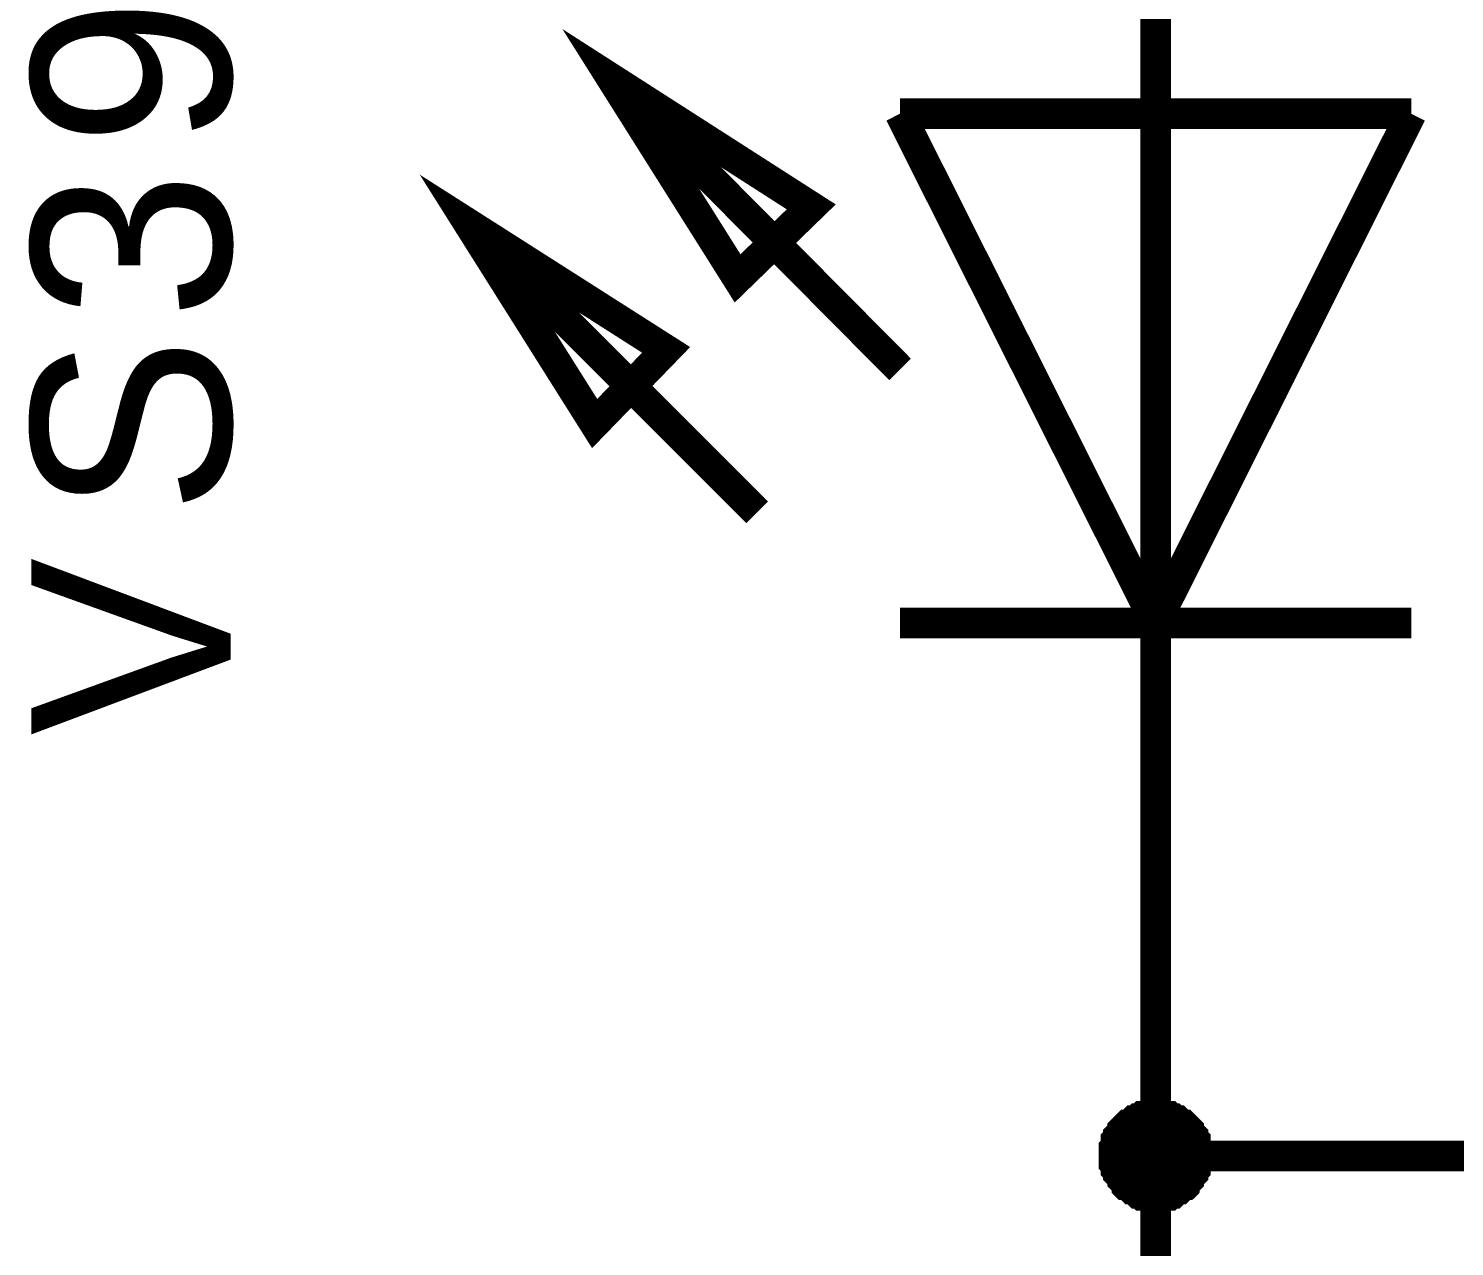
# Model space of a CAD drawing. Header units: millimetres. Extents: x 0 to 20.9, y 0 to 9.5.
# Drawn here: x 13.565 to 14.115, y 5.764 to 6.234 of the extents above; entities that cross this region are included whole.
import ezdxf

# ---------------------------------------------------------------- set-up
doc = ezdxf.new("R2010")
doc.units = ezdxf.units.MM
doc.header["$MEASUREMENT"] = 0
doc.layers.add('Sheet', color=255, linetype='Continuous')

msp = doc.modelspace()

# ---------------------------------------------------------------- linework, layer by layer
at = {"layer": 'Sheet'}
for points, const_width in [([(14.00015, 6.20106), (14.00015, 6.29964)], 0.0118), ([(13.90157, 6.10249), (13.79047, 6.21443)], 0.0118), ([(13.83892, 6.13757), (13.79047, 6.21443)], 0.0118), ([(13.86732, 6.16514), (13.79047, 6.21443)], 0.0118), ([(13.90157, 6.20106), (14.09872, 6.20106)], 0.0118), ([(13.90157, 6.20106), (14.00015, 6.00475)], 0.0118), ([(14.09872, 6.20106), (14.00015, 6.00475)], 0.0118), ([(14.00015, 6.00475), (14.00015, 6.20106)], 0.0118), ([(13.84644, 6.04735), (13.73533, 6.15846)], 0.0118), ([(13.81135, 6.11001), (13.73533, 6.15846)], 0.0118), ([(13.78378, 6.0816), (13.73533, 6.15846)], 0.0118), ([(13.90157, 6.00475), (14.09872, 6.00475)], 0.0118), ([(14.00015, 6.00475), (14.00015, 5.90617)], 0.0118), ([(14.40029, 5.90617), (14.40029, 5.79924), (14.00015, 5.79924)], 0.0118), ([(14.00015, 5.90617), (14.00015, 5.79924), (14.00015, 5.69983)], 0.0118), ([(13.9801, 5.79924), (13.9801, 5.80008), (13.9801, 5.80175), (13.9801, 5.80259), (13.9801, 5.80342), (13.98093, 5.80426), (13.98093, 5.80509), (13.98093, 5.80676), (13.98177, 5.8076), (13.98177, 5.80843), (13.9826, 5.80927), (13.98344, 5.8101), (13.98344, 5.81094), (13.98427, 5.81177), (13.98511, 5.81261), (13.98511, 5.81261), (13.98595, 5.81345), (13.98678, 5.81428), (13.98762, 5.81512), (13.98845, 5.81512), (13.98929, 5.81595), (13.99012, 5.81679), (13.99096, 5.81679), (13.99179, 5.81762), (13.99263, 5.81762), (13.99346, 5.81846), (13.9943, 5.81846), (13.99513, 5.81846), (13.99597, 5.81929), (13.99681, 5.81929), (13.99848, 5.81929), (13.99931, 5.81929), (14.00015, 5.81929)], 0.0039), ([(13.9801, 5.79924), (13.9801, 5.80008), (13.9801, 5.80175), (13.9801, 5.80259), (13.9801, 5.80342), (13.98093, 5.80426), (13.98093, 5.80509), (13.98093, 5.80676), (13.98177, 5.8076), (13.98177, 5.80843), (13.9826, 5.80927), (13.98344, 5.8101), (13.98344, 5.81094), (13.98427, 5.81177), (13.98511, 5.81261), (13.98511, 5.81261), (13.98595, 5.81345), (13.98678, 5.81428), (13.98762, 5.81512), (13.98845, 5.81512), (13.98929, 5.81595), (13.99012, 5.81679), (13.99096, 5.81679), (13.99179, 5.81762), (13.99263, 5.81762), (13.99346, 5.81846), (13.9943, 5.81846), (13.99513, 5.81846), (13.99597, 5.81929), (13.99681, 5.81929), (13.99848, 5.81929), (13.99931, 5.81929), (14.00015, 5.81929)], 0.0039), ([(13.9801, 5.79924), (13.9801, 5.80008), (13.9801, 5.80175), (13.9801, 5.80259), (13.9801, 5.80342), (13.98093, 5.80426), (13.98093, 5.80509), (13.98093, 5.80676), (13.98177, 5.8076), (13.98177, 5.80843), (13.9826, 5.80927), (13.98344, 5.8101), (13.98344, 5.81094), (13.98427, 5.81177), (13.98511, 5.81261), (13.98511, 5.81261), (13.98595, 5.81345), (13.98678, 5.81428), (13.98762, 5.81512), (13.98845, 5.81512), (13.98929, 5.81595), (13.99012, 5.81679), (13.99096, 5.81679), (13.99179, 5.81762), (13.99263, 5.81762), (13.99346, 5.81846), (13.9943, 5.81846), (13.99513, 5.81846), (13.99597, 5.81929), (13.99681, 5.81929), (13.99848, 5.81929), (13.99931, 5.81929), (14.00015, 5.81929)], 0.0039), ([(13.9801, 5.79924), (13.9801, 5.80008), (13.9801, 5.80175), (13.9801, 5.80259), (13.9801, 5.80342), (13.98093, 5.80426), (13.98093, 5.80509), (13.98093, 5.80676), (13.98177, 5.8076), (13.98177, 5.80843), (13.9826, 5.80927), (13.98344, 5.8101), (13.98344, 5.81094), (13.98427, 5.81177), (13.98511, 5.81261), (13.98511, 5.81261), (13.98595, 5.81345), (13.98678, 5.81428), (13.98762, 5.81512), (13.98845, 5.81512), (13.98929, 5.81595), (13.99012, 5.81679), (13.99096, 5.81679), (13.99179, 5.81762), (13.99263, 5.81762), (13.99346, 5.81846), (13.9943, 5.81846), (13.99513, 5.81846), (13.99597, 5.81929), (13.99681, 5.81929), (13.99848, 5.81929), (13.99931, 5.81929), (14.00015, 5.81929)], 0.0039), ([(13.9801, 5.79924), (13.9801, 5.80008), (13.9801, 5.80175), (13.9801, 5.80259), (13.9801, 5.80342), (13.98093, 5.80426), (13.98093, 5.80509), (13.98093, 5.80676), (13.98177, 5.8076), (13.98177, 5.80843), (13.9826, 5.80927), (13.98344, 5.8101), (13.98344, 5.81094), (13.98427, 5.81177), (13.98511, 5.81261), (13.98511, 5.81261), (13.98595, 5.81345), (13.98678, 5.81428), (13.98762, 5.81512), (13.98845, 5.81512), (13.98929, 5.81595), (13.99012, 5.81679), (13.99096, 5.81679), (13.99179, 5.81762), (13.99263, 5.81762), (13.99346, 5.81846), (13.9943, 5.81846), (13.99513, 5.81846), (13.99597, 5.81929), (13.99681, 5.81929), (13.99848, 5.81929), (13.99931, 5.81929), (14.00015, 5.81929)], 0.0039), ([(13.9801, 5.79924), (13.9801, 5.80008), (13.9801, 5.80175), (13.9801, 5.80259), (13.9801, 5.80342), (13.98093, 5.80426), (13.98093, 5.80509), (13.98093, 5.80676), (13.98177, 5.8076), (13.98177, 5.80843), (13.9826, 5.80927), (13.98344, 5.8101), (13.98344, 5.81094), (13.98427, 5.81177), (13.98511, 5.81261), (13.98511, 5.81261), (13.98595, 5.81345), (13.98678, 5.81428), (13.98762, 5.81512), (13.98845, 5.81512), (13.98929, 5.81595), (13.99012, 5.81679), (13.99096, 5.81679), (13.99179, 5.81762), (13.99263, 5.81762), (13.99346, 5.81846), (13.9943, 5.81846), (13.99513, 5.81846), (13.99597, 5.81929), (13.99681, 5.81929), (13.99848, 5.81929), (13.99931, 5.81929), (14.00015, 5.81929)], 0.0039), ([(13.9801, 5.79924), (13.9801, 5.80008), (13.9801, 5.80175), (13.9801, 5.80259), (13.9801, 5.80342), (13.98093, 5.80426), (13.98093, 5.80509), (13.98093, 5.80676), (13.98177, 5.8076), (13.98177, 5.80843), (13.9826, 5.80927), (13.98344, 5.8101), (13.98344, 5.81094), (13.98427, 5.81177), (13.98511, 5.81261), (13.98511, 5.81261), (13.98595, 5.81345), (13.98678, 5.81428), (13.98762, 5.81512), (13.98845, 5.81512), (13.98929, 5.81595), (13.99012, 5.81679), (13.99096, 5.81679), (13.99179, 5.81762), (13.99263, 5.81762), (13.99346, 5.81846), (13.9943, 5.81846), (13.99513, 5.81846), (13.99597, 5.81929), (13.99681, 5.81929), (13.99848, 5.81929), (13.99931, 5.81929), (14.00015, 5.81929)], 0.0039), ([(13.9801, 5.79924), (13.9801, 5.80008), (13.9801, 5.80175), (13.9801, 5.80259), (13.9801, 5.80342), (13.98093, 5.80426), (13.98093, 5.80509), (13.98093, 5.80676), (13.98177, 5.8076), (13.98177, 5.80843), (13.9826, 5.80927), (13.98344, 5.8101), (13.98344, 5.81094), (13.98427, 5.81177), (13.98511, 5.81261), (13.98511, 5.81261), (13.98595, 5.81345), (13.98678, 5.81428), (13.98762, 5.81512), (13.98845, 5.81512), (13.98929, 5.81595), (13.99012, 5.81679), (13.99096, 5.81679), (13.99179, 5.81762), (13.99263, 5.81762), (13.99346, 5.81846), (13.9943, 5.81846), (13.99513, 5.81846), (13.99597, 5.81929), (13.99681, 5.81929), (13.99848, 5.81929), (13.99931, 5.81929), (14.00015, 5.81929)], 0.0039), ([(14.00015, 5.81929), (14.00015, 5.81929)], 0.0039), ([(14.00015, 5.81929), (14.00098, 5.81929), (14.00182, 5.81929), (14.00349, 5.81929), (14.00432, 5.81929), (14.00516, 5.81846), (14.00599, 5.81846), (14.00683, 5.81846), (14.00767, 5.81762), (14.0085, 5.81762), (14.00934, 5.81679), (14.01017, 5.81679), (14.01101, 5.81595), (14.01184, 5.81512), (14.01268, 5.81512), (14.01351, 5.81428), (14.01435, 5.81345), (14.01518, 5.81261), (14.01518, 5.81261), (14.01602, 5.81177), (14.01685, 5.81094), (14.01685, 5.8101), (14.01769, 5.80927), (14.01853, 5.80843), (14.01853, 5.8076), (14.01936, 5.80676), (14.01936, 5.80509), (14.01936, 5.80426), (14.0202, 5.80342), (14.0202, 5.80259), (14.0202, 5.80175), (14.0202, 5.80008), (14.0202, 5.79924)], 0.0039), ([(14.00015, 5.81929), (14.00015, 5.81929)], 0.0039), ([(14.00015, 5.81929), (14.00098, 5.81929), (14.00182, 5.81929), (14.00349, 5.81929), (14.00432, 5.81929), (14.00516, 5.81846), (14.00599, 5.81846), (14.00683, 5.81846), (14.00767, 5.81762), (14.0085, 5.81762), (14.00934, 5.81679), (14.01017, 5.81679), (14.01101, 5.81595), (14.01184, 5.81512), (14.01268, 5.81512), (14.01351, 5.81428), (14.01435, 5.81345), (14.01518, 5.81261), (14.01518, 5.81261), (14.01602, 5.81177), (14.01685, 5.81094), (14.01685, 5.8101), (14.01769, 5.80927), (14.01853, 5.80843), (14.01853, 5.8076), (14.01936, 5.80676), (14.01936, 5.80509), (14.01936, 5.80426), (14.0202, 5.80342), (14.0202, 5.80259), (14.0202, 5.80175), (14.0202, 5.80008), (14.0202, 5.79924)], 0.0039), ([(14.00015, 5.81929), (14.00015, 5.81929)], 0.0039), ([(14.00015, 5.81929), (14.00098, 5.81929), (14.00182, 5.81929), (14.00349, 5.81929), (14.00432, 5.81929), (14.00516, 5.81846), (14.00599, 5.81846), (14.00683, 5.81846), (14.00767, 5.81762), (14.0085, 5.81762), (14.00934, 5.81679), (14.01017, 5.81679), (14.01101, 5.81595), (14.01184, 5.81512), (14.01268, 5.81512), (14.01351, 5.81428), (14.01435, 5.81345), (14.01518, 5.81261), (14.01518, 5.81261), (14.01602, 5.81177), (14.01685, 5.81094), (14.01685, 5.8101), (14.01769, 5.80927), (14.01853, 5.80843), (14.01853, 5.8076), (14.01936, 5.80676), (14.01936, 5.80509), (14.01936, 5.80426), (14.0202, 5.80342), (14.0202, 5.80259), (14.0202, 5.80175), (14.0202, 5.80008), (14.0202, 5.79924)], 0.0039), ([(14.00015, 5.81929), (14.00015, 5.81929)], 0.0039), ([(14.00015, 5.81929), (14.00098, 5.81929), (14.00182, 5.81929), (14.00349, 5.81929), (14.00432, 5.81929), (14.00516, 5.81846), (14.00599, 5.81846), (14.00683, 5.81846), (14.00767, 5.81762), (14.0085, 5.81762), (14.00934, 5.81679), (14.01017, 5.81679), (14.01101, 5.81595), (14.01184, 5.81512), (14.01268, 5.81512), (14.01351, 5.81428), (14.01435, 5.81345), (14.01518, 5.81261), (14.01518, 5.81261), (14.01602, 5.81177), (14.01685, 5.81094), (14.01685, 5.8101), (14.01769, 5.80927), (14.01853, 5.80843), (14.01853, 5.8076), (14.01936, 5.80676), (14.01936, 5.80509), (14.01936, 5.80426), (14.0202, 5.80342), (14.0202, 5.80259), (14.0202, 5.80175), (14.0202, 5.80008), (14.0202, 5.79924)], 0.0039), ([(14.00015, 5.81929), (14.00015, 5.81929)], 0.0039), ([(14.00015, 5.81929), (14.00098, 5.81929), (14.00182, 5.81929), (14.00349, 5.81929), (14.00432, 5.81929), (14.00516, 5.81846), (14.00599, 5.81846), (14.00683, 5.81846), (14.00767, 5.81762), (14.0085, 5.81762), (14.00934, 5.81679), (14.01017, 5.81679), (14.01101, 5.81595), (14.01184, 5.81512), (14.01268, 5.81512), (14.01351, 5.81428), (14.01435, 5.81345), (14.01518, 5.81261), (14.01518, 5.81261), (14.01602, 5.81177), (14.01685, 5.81094), (14.01685, 5.8101), (14.01769, 5.80927), (14.01853, 5.80843), (14.01853, 5.8076), (14.01936, 5.80676), (14.01936, 5.80509), (14.01936, 5.80426), (14.0202, 5.80342), (14.0202, 5.80259), (14.0202, 5.80175), (14.0202, 5.80008), (14.0202, 5.79924)], 0.0039), ([(14.00015, 5.81929), (14.00015, 5.81929)], 0.0039), ([(14.00015, 5.81929), (14.00098, 5.81929), (14.00182, 5.81929), (14.00349, 5.81929), (14.00432, 5.81929), (14.00516, 5.81846), (14.00599, 5.81846), (14.00683, 5.81846), (14.00767, 5.81762), (14.0085, 5.81762), (14.00934, 5.81679), (14.01017, 5.81679), (14.01101, 5.81595), (14.01184, 5.81512), (14.01268, 5.81512), (14.01351, 5.81428), (14.01435, 5.81345), (14.01518, 5.81261), (14.01518, 5.81261), (14.01602, 5.81177), (14.01685, 5.81094), (14.01685, 5.8101), (14.01769, 5.80927), (14.01853, 5.80843), (14.01853, 5.8076), (14.01936, 5.80676), (14.01936, 5.80509), (14.01936, 5.80426), (14.0202, 5.80342), (14.0202, 5.80259), (14.0202, 5.80175), (14.0202, 5.80008), (14.0202, 5.79924)], 0.0039), ([(14.00015, 5.81929), (14.00015, 5.81929)], 0.0039), ([(14.00015, 5.81929), (14.00098, 5.81929), (14.00182, 5.81929), (14.00349, 5.81929), (14.00432, 5.81929), (14.00516, 5.81846), (14.00599, 5.81846), (14.00683, 5.81846), (14.00767, 5.81762), (14.0085, 5.81762), (14.00934, 5.81679), (14.01017, 5.81679), (14.01101, 5.81595), (14.01184, 5.81512), (14.01268, 5.81512), (14.01351, 5.81428), (14.01435, 5.81345), (14.01518, 5.81261), (14.01518, 5.81261), (14.01602, 5.81177), (14.01685, 5.81094), (14.01685, 5.8101), (14.01769, 5.80927), (14.01853, 5.80843), (14.01853, 5.8076), (14.01936, 5.80676), (14.01936, 5.80509), (14.01936, 5.80426), (14.0202, 5.80342), (14.0202, 5.80259), (14.0202, 5.80175), (14.0202, 5.80008), (14.0202, 5.79924)], 0.0039), ([(14.00015, 5.81929), (14.00015, 5.81929)], 0.0039), ([(14.00015, 5.81929), (14.00098, 5.81929), (14.00182, 5.81929), (14.00349, 5.81929), (14.00432, 5.81929), (14.00516, 5.81846), (14.00599, 5.81846), (14.00683, 5.81846), (14.00767, 5.81762), (14.0085, 5.81762), (14.00934, 5.81679), (14.01017, 5.81679), (14.01101, 5.81595), (14.01184, 5.81512), (14.01268, 5.81512), (14.01351, 5.81428), (14.01435, 5.81345), (14.01518, 5.81261), (14.01518, 5.81261), (14.01602, 5.81177), (14.01685, 5.81094), (14.01685, 5.8101), (14.01769, 5.80927), (14.01853, 5.80843), (14.01853, 5.8076), (14.01936, 5.80676), (14.01936, 5.80509), (14.01936, 5.80426), (14.0202, 5.80342), (14.0202, 5.80259), (14.0202, 5.80175), (14.0202, 5.80008), (14.0202, 5.79924)], 0.0039), ([(14.00015, 5.77919), (13.99931, 5.77919), (13.99848, 5.77919), (13.99681, 5.77919), (13.99597, 5.77919), (13.99513, 5.78003), (13.9943, 5.78003), (13.99346, 5.78003), (13.99263, 5.78087), (13.99179, 5.78087), (13.99096, 5.7817), (13.99012, 5.78254), (13.98929, 5.78254), (13.98845, 5.78337), (13.98762, 5.78421), (13.98678, 5.78421), (13.98595, 5.78504), (13.98511, 5.78588), (13.98511, 5.78671), (13.98427, 5.78755), (13.98344, 5.78838), (13.98344, 5.78922), (13.9826, 5.79005), (13.98177, 5.79089), (13.98177, 5.79173), (13.98093, 5.79256), (13.98093, 5.7934), (13.98093, 5.79423), (13.9801, 5.79507), (13.9801, 5.7959), (13.9801, 5.79757), (13.9801, 5.79841), (13.9801, 5.79924)], 0.0039), ([(13.9801, 5.79924), (13.9801, 5.79924)], 0.0039), ([(14.00015, 5.77919), (13.99931, 5.77919), (13.99848, 5.77919), (13.99681, 5.77919), (13.99597, 5.77919), (13.99513, 5.78003), (13.9943, 5.78003), (13.99346, 5.78003), (13.99263, 5.78087), (13.99179, 5.78087), (13.99096, 5.7817), (13.99012, 5.78254), (13.98929, 5.78254), (13.98845, 5.78337), (13.98762, 5.78421), (13.98678, 5.78421), (13.98595, 5.78504), (13.98511, 5.78588), (13.98511, 5.78671), (13.98427, 5.78755), (13.98344, 5.78838), (13.98344, 5.78922), (13.9826, 5.79005), (13.98177, 5.79089), (13.98177, 5.79173), (13.98093, 5.79256), (13.98093, 5.7934), (13.98093, 5.79423), (13.9801, 5.79507), (13.9801, 5.7959), (13.9801, 5.79757), (13.9801, 5.79841), (13.9801, 5.79924)], 0.0039), ([(13.9801, 5.79924), (13.9801, 5.79924)], 0.0039), ([(14.00015, 5.77919), (13.99931, 5.77919), (13.99848, 5.77919), (13.99681, 5.77919), (13.99597, 5.77919), (13.99513, 5.78003), (13.9943, 5.78003), (13.99346, 5.78003), (13.99263, 5.78087), (13.99179, 5.78087), (13.99096, 5.7817), (13.99012, 5.78254), (13.98929, 5.78254), (13.98845, 5.78337), (13.98762, 5.78421), (13.98678, 5.78421), (13.98595, 5.78504), (13.98511, 5.78588), (13.98511, 5.78671), (13.98427, 5.78755), (13.98344, 5.78838), (13.98344, 5.78922), (13.9826, 5.79005), (13.98177, 5.79089), (13.98177, 5.79173), (13.98093, 5.79256), (13.98093, 5.7934), (13.98093, 5.79423), (13.9801, 5.79507), (13.9801, 5.7959), (13.9801, 5.79757), (13.9801, 5.79841), (13.9801, 5.79924)], 0.0039), ([(13.9801, 5.79924), (13.9801, 5.79924)], 0.0039), ([(14.00015, 5.77919), (13.99931, 5.77919), (13.99848, 5.77919), (13.99681, 5.77919), (13.99597, 5.77919), (13.99513, 5.78003), (13.9943, 5.78003), (13.99346, 5.78003), (13.99263, 5.78087), (13.99179, 5.78087), (13.99096, 5.7817), (13.99012, 5.78254), (13.98929, 5.78254), (13.98845, 5.78337), (13.98762, 5.78421), (13.98678, 5.78421), (13.98595, 5.78504), (13.98511, 5.78588), (13.98511, 5.78671), (13.98427, 5.78755), (13.98344, 5.78838), (13.98344, 5.78922), (13.9826, 5.79005), (13.98177, 5.79089), (13.98177, 5.79173), (13.98093, 5.79256), (13.98093, 5.7934), (13.98093, 5.79423), (13.9801, 5.79507), (13.9801, 5.7959), (13.9801, 5.79757), (13.9801, 5.79841), (13.9801, 5.79924)], 0.0039), ([(13.9801, 5.79924), (13.9801, 5.79924)], 0.0039), ([(14.00015, 5.77919), (13.99931, 5.77919), (13.99848, 5.77919), (13.99681, 5.77919), (13.99597, 5.77919), (13.99513, 5.78003), (13.9943, 5.78003), (13.99346, 5.78003), (13.99263, 5.78087), (13.99179, 5.78087), (13.99096, 5.7817), (13.99012, 5.78254), (13.98929, 5.78254), (13.98845, 5.78337), (13.98762, 5.78421), (13.98678, 5.78421), (13.98595, 5.78504), (13.98511, 5.78588), (13.98511, 5.78671), (13.98427, 5.78755), (13.98344, 5.78838), (13.98344, 5.78922), (13.9826, 5.79005), (13.98177, 5.79089), (13.98177, 5.79173), (13.98093, 5.79256), (13.98093, 5.7934), (13.98093, 5.79423), (13.9801, 5.79507), (13.9801, 5.7959), (13.9801, 5.79757), (13.9801, 5.79841), (13.9801, 5.79924)], 0.0039), ([(13.9801, 5.79924), (13.9801, 5.79924)], 0.0039), ([(14.00015, 5.77919), (13.99931, 5.77919), (13.99848, 5.77919), (13.99681, 5.77919), (13.99597, 5.77919), (13.99513, 5.78003), (13.9943, 5.78003), (13.99346, 5.78003), (13.99263, 5.78087), (13.99179, 5.78087), (13.99096, 5.7817), (13.99012, 5.78254), (13.98929, 5.78254), (13.98845, 5.78337), (13.98762, 5.78421), (13.98678, 5.78421), (13.98595, 5.78504), (13.98511, 5.78588), (13.98511, 5.78671), (13.98427, 5.78755), (13.98344, 5.78838), (13.98344, 5.78922), (13.9826, 5.79005), (13.98177, 5.79089), (13.98177, 5.79173), (13.98093, 5.79256), (13.98093, 5.7934), (13.98093, 5.79423), (13.9801, 5.79507), (13.9801, 5.7959), (13.9801, 5.79757), (13.9801, 5.79841), (13.9801, 5.79924)], 0.0039), ([(13.9801, 5.79924), (13.9801, 5.79924)], 0.0039), ([(14.00015, 5.77919), (13.99931, 5.77919), (13.99848, 5.77919), (13.99681, 5.77919), (13.99597, 5.77919), (13.99513, 5.78003), (13.9943, 5.78003), (13.99346, 5.78003), (13.99263, 5.78087), (13.99179, 5.78087), (13.99096, 5.7817), (13.99012, 5.78254), (13.98929, 5.78254), (13.98845, 5.78337), (13.98762, 5.78421), (13.98678, 5.78421), (13.98595, 5.78504), (13.98511, 5.78588), (13.98511, 5.78671), (13.98427, 5.78755), (13.98344, 5.78838), (13.98344, 5.78922), (13.9826, 5.79005), (13.98177, 5.79089), (13.98177, 5.79173), (13.98093, 5.79256), (13.98093, 5.7934), (13.98093, 5.79423), (13.9801, 5.79507), (13.9801, 5.7959), (13.9801, 5.79757), (13.9801, 5.79841), (13.9801, 5.79924)], 0.0039), ([(13.9801, 5.79924), (13.9801, 5.79924)], 0.0039), ([(14.00015, 5.77919), (13.99931, 5.77919), (13.99848, 5.77919), (13.99681, 5.77919), (13.99597, 5.77919), (13.99513, 5.78003), (13.9943, 5.78003), (13.99346, 5.78003), (13.99263, 5.78087), (13.99179, 5.78087), (13.99096, 5.7817), (13.99012, 5.78254), (13.98929, 5.78254), (13.98845, 5.78337), (13.98762, 5.78421), (13.98678, 5.78421), (13.98595, 5.78504), (13.98511, 5.78588), (13.98511, 5.78671), (13.98427, 5.78755), (13.98344, 5.78838), (13.98344, 5.78922), (13.9826, 5.79005), (13.98177, 5.79089), (13.98177, 5.79173), (13.98093, 5.79256), (13.98093, 5.7934), (13.98093, 5.79423), (13.9801, 5.79507), (13.9801, 5.7959), (13.9801, 5.79757), (13.9801, 5.79841), (13.9801, 5.79924)], 0.0039), ([(13.9801, 5.79924), (13.9801, 5.79924)], 0.0039), ([(14.0202, 5.79924), (14.0202, 5.79841), (14.0202, 5.79757), (14.0202, 5.7959), (14.0202, 5.79507), (14.01936, 5.79423), (14.01936, 5.7934), (14.01936, 5.79256), (14.01853, 5.79173), (14.01853, 5.79089), (14.01769, 5.79005), (14.01685, 5.78922), (14.01685, 5.78838), (14.01602, 5.78755), (14.01518, 5.78671), (14.01518, 5.78588), (14.01435, 5.78504), (14.01351, 5.78421), (14.01268, 5.78421), (14.01184, 5.78337), (14.01101, 5.78254), (14.01017, 5.78254), (14.00934, 5.7817), (14.0085, 5.78087), (14.00767, 5.78087), (14.00683, 5.78003), (14.00599, 5.78003), (14.00516, 5.78003), (14.00432, 5.77919), (14.00349, 5.77919), (14.00182, 5.77919), (14.00098, 5.77919), (14.00015, 5.77919)], 0.0039), ([(14.0202, 5.79924), (14.0202, 5.79841), (14.0202, 5.79757), (14.0202, 5.7959), (14.0202, 5.79507), (14.01936, 5.79423), (14.01936, 5.7934), (14.01936, 5.79256), (14.01853, 5.79173), (14.01853, 5.79089), (14.01769, 5.79005), (14.01685, 5.78922), (14.01685, 5.78838), (14.01602, 5.78755), (14.01518, 5.78671), (14.01518, 5.78588), (14.01435, 5.78504), (14.01351, 5.78421), (14.01268, 5.78421), (14.01184, 5.78337), (14.01101, 5.78254), (14.01017, 5.78254), (14.00934, 5.7817), (14.0085, 5.78087), (14.00767, 5.78087), (14.00683, 5.78003), (14.00599, 5.78003), (14.00516, 5.78003), (14.00432, 5.77919), (14.00349, 5.77919), (14.00182, 5.77919), (14.00098, 5.77919), (14.00015, 5.77919)], 0.0039), ([(14.0202, 5.79924), (14.0202, 5.79841), (14.0202, 5.79757), (14.0202, 5.7959), (14.0202, 5.79507), (14.01936, 5.79423), (14.01936, 5.7934), (14.01936, 5.79256), (14.01853, 5.79173), (14.01853, 5.79089), (14.01769, 5.79005), (14.01685, 5.78922), (14.01685, 5.78838), (14.01602, 5.78755), (14.01518, 5.78671), (14.01518, 5.78588), (14.01435, 5.78504), (14.01351, 5.78421), (14.01268, 5.78421), (14.01184, 5.78337), (14.01101, 5.78254), (14.01017, 5.78254), (14.00934, 5.7817), (14.0085, 5.78087), (14.00767, 5.78087), (14.00683, 5.78003), (14.00599, 5.78003), (14.00516, 5.78003), (14.00432, 5.77919), (14.00349, 5.77919), (14.00182, 5.77919), (14.00098, 5.77919), (14.00015, 5.77919)], 0.0039), ([(14.0202, 5.79924), (14.0202, 5.79841), (14.0202, 5.79757), (14.0202, 5.7959), (14.0202, 5.79507), (14.01936, 5.79423), (14.01936, 5.7934), (14.01936, 5.79256), (14.01853, 5.79173), (14.01853, 5.79089), (14.01769, 5.79005), (14.01685, 5.78922), (14.01685, 5.78838), (14.01602, 5.78755), (14.01518, 5.78671), (14.01518, 5.78588), (14.01435, 5.78504), (14.01351, 5.78421), (14.01268, 5.78421), (14.01184, 5.78337), (14.01101, 5.78254), (14.01017, 5.78254), (14.00934, 5.7817), (14.0085, 5.78087), (14.00767, 5.78087), (14.00683, 5.78003), (14.00599, 5.78003), (14.00516, 5.78003), (14.00432, 5.77919), (14.00349, 5.77919), (14.00182, 5.77919), (14.00098, 5.77919), (14.00015, 5.77919)], 0.0039), ([(14.0202, 5.79924), (14.0202, 5.79841), (14.0202, 5.79757), (14.0202, 5.7959), (14.0202, 5.79507), (14.01936, 5.79423), (14.01936, 5.7934), (14.01936, 5.79256), (14.01853, 5.79173), (14.01853, 5.79089), (14.01769, 5.79005), (14.01685, 5.78922), (14.01685, 5.78838), (14.01602, 5.78755), (14.01518, 5.78671), (14.01518, 5.78588), (14.01435, 5.78504), (14.01351, 5.78421), (14.01268, 5.78421), (14.01184, 5.78337), (14.01101, 5.78254), (14.01017, 5.78254), (14.00934, 5.7817), (14.0085, 5.78087), (14.00767, 5.78087), (14.00683, 5.78003), (14.00599, 5.78003), (14.00516, 5.78003), (14.00432, 5.77919), (14.00349, 5.77919), (14.00182, 5.77919), (14.00098, 5.77919), (14.00015, 5.77919)], 0.0039), ([(14.0202, 5.79924), (14.0202, 5.79841), (14.0202, 5.79757), (14.0202, 5.7959), (14.0202, 5.79507), (14.01936, 5.79423), (14.01936, 5.7934), (14.01936, 5.79256), (14.01853, 5.79173), (14.01853, 5.79089), (14.01769, 5.79005), (14.01685, 5.78922), (14.01685, 5.78838), (14.01602, 5.78755), (14.01518, 5.78671), (14.01518, 5.78588), (14.01435, 5.78504), (14.01351, 5.78421), (14.01268, 5.78421), (14.01184, 5.78337), (14.01101, 5.78254), (14.01017, 5.78254), (14.00934, 5.7817), (14.0085, 5.78087), (14.00767, 5.78087), (14.00683, 5.78003), (14.00599, 5.78003), (14.00516, 5.78003), (14.00432, 5.77919), (14.00349, 5.77919), (14.00182, 5.77919), (14.00098, 5.77919), (14.00015, 5.77919)], 0.0039), ([(14.0202, 5.79924), (14.0202, 5.79841), (14.0202, 5.79757), (14.0202, 5.7959), (14.0202, 5.79507), (14.01936, 5.79423), (14.01936, 5.7934), (14.01936, 5.79256), (14.01853, 5.79173), (14.01853, 5.79089), (14.01769, 5.79005), (14.01685, 5.78922), (14.01685, 5.78838), (14.01602, 5.78755), (14.01518, 5.78671), (14.01518, 5.78588), (14.01435, 5.78504), (14.01351, 5.78421), (14.01268, 5.78421), (14.01184, 5.78337), (14.01101, 5.78254), (14.01017, 5.78254), (14.00934, 5.7817), (14.0085, 5.78087), (14.00767, 5.78087), (14.00683, 5.78003), (14.00599, 5.78003), (14.00516, 5.78003), (14.00432, 5.77919), (14.00349, 5.77919), (14.00182, 5.77919), (14.00098, 5.77919), (14.00015, 5.77919)], 0.0039), ([(14.0202, 5.79924), (14.0202, 5.79841), (14.0202, 5.79757), (14.0202, 5.7959), (14.0202, 5.79507), (14.01936, 5.79423), (14.01936, 5.7934), (14.01936, 5.79256), (14.01853, 5.79173), (14.01853, 5.79089), (14.01769, 5.79005), (14.01685, 5.78922), (14.01685, 5.78838), (14.01602, 5.78755), (14.01518, 5.78671), (14.01518, 5.78588), (14.01435, 5.78504), (14.01351, 5.78421), (14.01268, 5.78421), (14.01184, 5.78337), (14.01101, 5.78254), (14.01017, 5.78254), (14.00934, 5.7817), (14.0085, 5.78087), (14.00767, 5.78087), (14.00683, 5.78003), (14.00599, 5.78003), (14.00516, 5.78003), (14.00432, 5.77919), (14.00349, 5.77919), (14.00182, 5.77919), (14.00098, 5.77919), (14.00015, 5.77919)], 0.0039), ([(14.0202, 5.79924), (14.0202, 5.79924), (14.0202, 5.79924), (14.0202, 5.79924), (14.0202, 5.79924), (14.0202, 5.79924), (14.0202, 5.79924), (14.0202, 5.79924), (14.0202, 5.79924), (14.0202, 5.79924), (14.0202, 5.79924), (14.0202, 5.79924), (14.0202, 5.79924), (14.0202, 5.79924), (14.0202, 5.79924), (14.0202, 5.79924), (14.0202, 5.79924), (14.0202, 5.79924), (14.0202, 5.79924), (14.0202, 5.79924), (14.0202, 5.79924), (14.0202, 5.79924), (14.0202, 5.79924), (14.0202, 5.79924), (14.0202, 5.79924), (14.0202, 5.79924), (14.0202, 5.79924), (14.0202, 5.79924), (14.0202, 5.79924), (14.0202, 5.79924), (14.0202, 5.79924), (14.0202, 5.79924), (14.0202, 5.79924)], 0.0039), ([(14.0202, 5.79924), (14.0202, 5.79924)], 0.0039), ([(14.0202, 5.79924), (14.0202, 5.79924), (14.0202, 5.79924), (14.0202, 5.79924), (14.0202, 5.79924), (14.0202, 5.79924), (14.0202, 5.79924), (14.0202, 5.79924), (14.0202, 5.79924), (14.0202, 5.79924), (14.0202, 5.79924), (14.0202, 5.79924), (14.0202, 5.79924), (14.0202, 5.79924), (14.0202, 5.79924), (14.0202, 5.79924), (14.0202, 5.79924), (14.0202, 5.79924), (14.0202, 5.79924), (14.0202, 5.79924), (14.0202, 5.79924), (14.0202, 5.79924), (14.0202, 5.79924), (14.0202, 5.79924), (14.0202, 5.79924), (14.0202, 5.79924), (14.0202, 5.79924), (14.0202, 5.79924), (14.0202, 5.79924), (14.0202, 5.79924), (14.0202, 5.79924), (14.0202, 5.79924), (14.0202, 5.79924)], 0.0039), ([(14.0202, 5.79924), (14.0202, 5.79924)], 0.0039), ([(14.0202, 5.79924), (14.0202, 5.79924), (14.0202, 5.79924), (14.0202, 5.79924), (14.0202, 5.79924), (14.0202, 5.79924), (14.0202, 5.79924), (14.0202, 5.79924), (14.0202, 5.79924), (14.0202, 5.79924), (14.0202, 5.79924), (14.0202, 5.79924), (14.0202, 5.79924), (14.0202, 5.79924), (14.0202, 5.79924), (14.0202, 5.79924), (14.0202, 5.79924), (14.0202, 5.79924), (14.0202, 5.79924), (14.0202, 5.79924), (14.0202, 5.79924), (14.0202, 5.79924), (14.0202, 5.79924), (14.0202, 5.79924), (14.0202, 5.79924), (14.0202, 5.79924), (14.0202, 5.79924), (14.0202, 5.79924), (14.0202, 5.79924), (14.0202, 5.79924), (14.0202, 5.79924), (14.0202, 5.79924), (14.0202, 5.79924)], 0.0039), ([(14.0202, 5.79924), (14.0202, 5.79924)], 0.0039), ([(14.0202, 5.79924), (14.0202, 5.79924), (14.0202, 5.79924), (14.0202, 5.79924), (14.0202, 5.79924), (14.0202, 5.79924), (14.0202, 5.79924), (14.0202, 5.79924), (14.0202, 5.79924), (14.0202, 5.79924), (14.0202, 5.79924), (14.0202, 5.79924), (14.0202, 5.79924), (14.0202, 5.79924), (14.0202, 5.79924), (14.0202, 5.79924), (14.0202, 5.79924), (14.0202, 5.79924), (14.0202, 5.79924), (14.0202, 5.79924), (14.0202, 5.79924), (14.0202, 5.79924), (14.0202, 5.79924), (14.0202, 5.79924), (14.0202, 5.79924), (14.0202, 5.79924), (14.0202, 5.79924), (14.0202, 5.79924), (14.0202, 5.79924), (14.0202, 5.79924), (14.0202, 5.79924), (14.0202, 5.79924), (14.0202, 5.79924)], 0.0039), ([(14.0202, 5.79924), (14.0202, 5.79924)], 0.0039), ([(14.0202, 5.79924), (14.0202, 5.79924), (14.0202, 5.79924), (14.0202, 5.79924), (14.0202, 5.79924), (14.0202, 5.79924), (14.0202, 5.79924), (14.0202, 5.79924), (14.0202, 5.79924), (14.0202, 5.79924), (14.0202, 5.79924), (14.0202, 5.79924), (14.0202, 5.79924), (14.0202, 5.79924), (14.0202, 5.79924), (14.0202, 5.79924), (14.0202, 5.79924), (14.0202, 5.79924), (14.0202, 5.79924), (14.0202, 5.79924), (14.0202, 5.79924), (14.0202, 5.79924), (14.0202, 5.79924), (14.0202, 5.79924), (14.0202, 5.79924), (14.0202, 5.79924), (14.0202, 5.79924), (14.0202, 5.79924), (14.0202, 5.79924), (14.0202, 5.79924), (14.0202, 5.79924), (14.0202, 5.79924), (14.0202, 5.79924)], 0.0039), ([(14.0202, 5.79924), (14.0202, 5.79924)], 0.0039), ([(14.0202, 5.79924), (14.0202, 5.79924), (14.0202, 5.79924), (14.0202, 5.79924), (14.0202, 5.79924), (14.0202, 5.79924), (14.0202, 5.79924), (14.0202, 5.79924), (14.0202, 5.79924), (14.0202, 5.79924), (14.0202, 5.79924), (14.0202, 5.79924), (14.0202, 5.79924), (14.0202, 5.79924), (14.0202, 5.79924), (14.0202, 5.79924), (14.0202, 5.79924), (14.0202, 5.79924), (14.0202, 5.79924), (14.0202, 5.79924), (14.0202, 5.79924), (14.0202, 5.79924), (14.0202, 5.79924), (14.0202, 5.79924), (14.0202, 5.79924), (14.0202, 5.79924), (14.0202, 5.79924), (14.0202, 5.79924), (14.0202, 5.79924), (14.0202, 5.79924), (14.0202, 5.79924), (14.0202, 5.79924), (14.0202, 5.79924)], 0.0039), ([(14.0202, 5.79924), (14.0202, 5.79924)], 0.0039), ([(14.0202, 5.79924), (14.0202, 5.79924), (14.0202, 5.79924), (14.0202, 5.79924), (14.0202, 5.79924), (14.0202, 5.79924), (14.0202, 5.79924), (14.0202, 5.79924), (14.0202, 5.79924), (14.0202, 5.79924), (14.0202, 5.79924), (14.0202, 5.79924), (14.0202, 5.79924), (14.0202, 5.79924), (14.0202, 5.79924), (14.0202, 5.79924), (14.0202, 5.79924), (14.0202, 5.79924), (14.0202, 5.79924), (14.0202, 5.79924), (14.0202, 5.79924), (14.0202, 5.79924), (14.0202, 5.79924), (14.0202, 5.79924), (14.0202, 5.79924), (14.0202, 5.79924), (14.0202, 5.79924), (14.0202, 5.79924), (14.0202, 5.79924), (14.0202, 5.79924), (14.0202, 5.79924), (14.0202, 5.79924), (14.0202, 5.79924)], 0.0039), ([(14.0202, 5.79924), (14.0202, 5.79924)], 0.0039), ([(14.0202, 5.79924), (14.0202, 5.79924), (14.0202, 5.79924), (14.0202, 5.79924), (14.0202, 5.79924), (14.0202, 5.79924), (14.0202, 5.79924), (14.0202, 5.79924), (14.0202, 5.79924), (14.0202, 5.79924), (14.0202, 5.79924), (14.0202, 5.79924), (14.0202, 5.79924), (14.0202, 5.79924), (14.0202, 5.79924), (14.0202, 5.79924), (14.0202, 5.79924), (14.0202, 5.79924), (14.0202, 5.79924), (14.0202, 5.79924), (14.0202, 5.79924), (14.0202, 5.79924), (14.0202, 5.79924), (14.0202, 5.79924), (14.0202, 5.79924), (14.0202, 5.79924), (14.0202, 5.79924), (14.0202, 5.79924), (14.0202, 5.79924), (14.0202, 5.79924), (14.0202, 5.79924), (14.0202, 5.79924), (14.0202, 5.79924)], 0.0039), ([(14.0202, 5.79924), (14.0202, 5.79924)], 0.0039)]:
    msp.add_lwpolyline(points, dxfattribs=dict(at, const_width=const_width))
for points, const_width in [([(13.79047, 6.21443), (13.83892, 6.13757), (13.86732, 6.16514), (13.79047, 6.21443)], 0.0118), ([(13.79047, 6.21443), (13.83892, 6.13757), (13.86732, 6.16514), (13.79047, 6.21443)], 0.0039), ([(13.73533, 6.15846), (13.78378, 6.0816), (13.81135, 6.11001), (13.73533, 6.15846)], 0.0118), ([(13.73533, 6.15846), (13.78378, 6.0816), (13.81135, 6.11001), (13.73533, 6.15846)], 0.0039)]:
    msp.add_lwpolyline(points, close=True, dxfattribs=dict(at, const_width=const_width))
at = {"layer": 'Sheet', "const_width": 0.02}
msp.add_lwpolyline([(13.99, 5.8, 1), (14.01, 5.8, 1)], format="xyb", close=True, dxfattribs=at)

# ---------------------------------------------------------------- texts
at = {"layer": 'Sheet'}
for s, p in [('9', (13.64344, 6.18853)), ('3', (13.64344, 6.1217)), ('S', (13.64344, 6.04652)), ('V', (13.64344, 5.96131))]:
    msp.add_text(s, height=0.07686, rotation=90, dxfattribs=at).set_placement(p)

doc.saveas('drawing.dxf')
